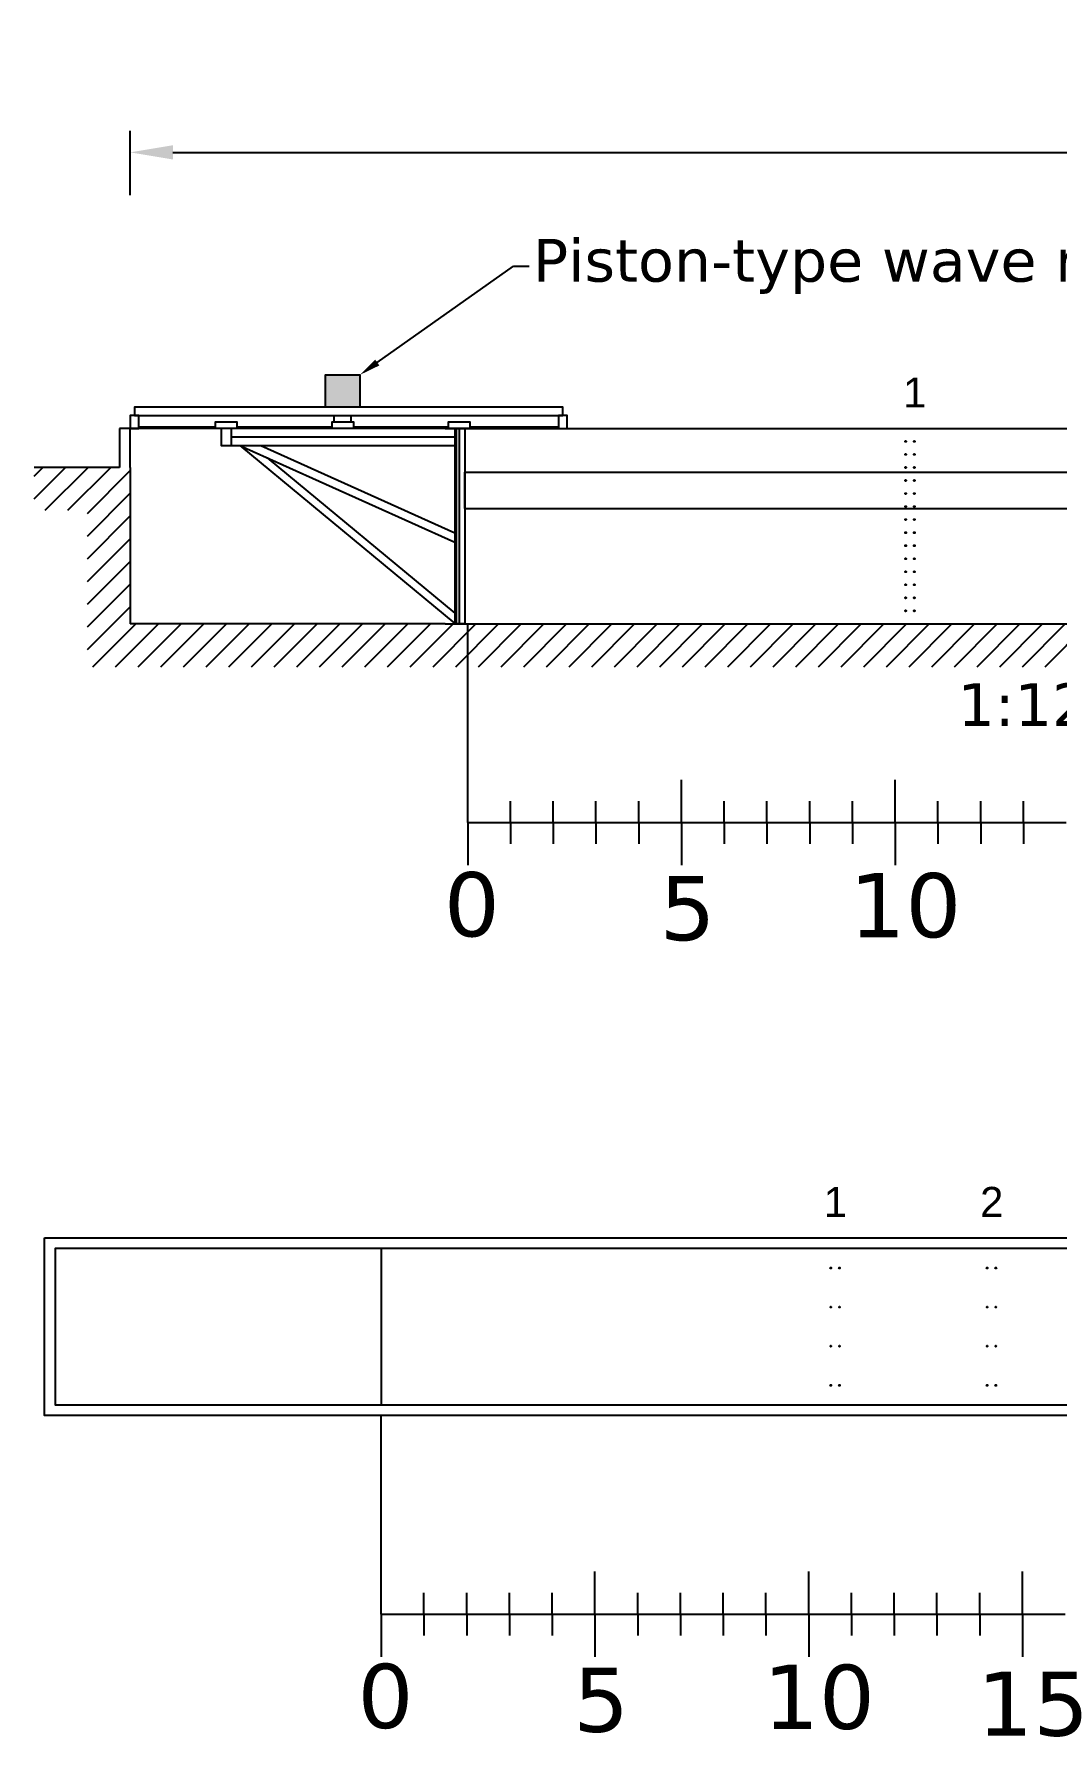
# Model space of a CAD drawing. Header units: feet. Extents: x 0 to 695, y -979 to -294.
# Drawn here: x 3.19 to 27.12, y -377.72 to -337.9 of the extents above; entities that cross this region are included whole.
import ezdxf
from ezdxf import colors
from ezdxf.entities.mleader import LeaderData, LeaderLine
from ezdxf.math import Vec2, Vec3

# ---------------------------------------------------------------- set-up
doc = ezdxf.new("R2010")
doc.units = ezdxf.units.FT
doc.header["$MEASUREMENT"] = 0
doc.header["$PDMODE"] = 35
for name, color, linetype in [('0.5 m slice', 1, 'Continuous'), ('ATM Mangroves', 3, 'Continuous'), ('Max Crest Water Height', 130, 'Continuous'), ('Max Water Level', 210, 'Continuous'), ('No of Bays', 2, 'Continuous')]:
    doc.layers.add(name, color=color, linetype=linetype)
doc.styles.get("Standard").update_dxf_attribs({"font": 'verdana.ttf'})
doc.dimstyles.new('Meters', dxfattribs={"dimscale": 0.25, "dimtxt": 1, "dimasz": 0.18, "dimexe": 0.178, "dimexo": 0.0625, "dimgap": 0.09, "dimtad": 0, "dimtih": 1, "dimtoh": 1, "dimzin": 0, "dimdsep": 46, "dimtxsty": 'Standard', "dimcen": 0.09, "dimazin": 0, "dimtfac": 1, "dimtofl": 0, "dimtmove": 0, "dimatfit": 3, "dimfxl": 0.5, "dimfxlon": 1, "dimtolj": 1, "dimtzin": 0, "dimarcsym": 0})
pattern_1 = [(45, (0.40018, 63.69067), (-0.26516504, 0.26516504), [])]

# ---------------------------------------------------------------- blocks, each defined once
blk = doc.blocks.new('*D110')
at = {"color": 0, "lineweight": -2, "transparency": 16777216}
for p, q in [((5.44, -341.666), (5.44, -340.166)), ((109.843, -341.666), (109.843, -340.166)), ((6.44, -340.666), (50.787, -340.666)), ((108.843, -340.666), (67.289, -340.666))]:
    blk.add_line(p, q, dxfattribs=at)
at = {"color": 0, "transparency": 16777216}
for points in [[(6.44, -340.499), (6.44, -340.833), (5.44, -340.666)], [(108.843, -340.499), (108.843, -340.833), (109.843, -340.666)]]:
    blk.add_solid(points, dxfattribs=at)
at = {"layer": 'Defpoints', "color": 0, "transparency": 16777216}
for p in [(109.843, -340.666), (5.44, -347.121), (109.843, -347.121)]:
    blk.add_point(p, dxfattribs=at)
at = {"color": 0, "transparency": 16777216, "insert": (59.038, -340.666), "char_height": 0.875, "attachment_point": 5}
blk.add_mtext('\\A1;{\\H1.71429x;104 m (341 ft)}', dxfattribs=at)

msp = doc.modelspace()

# ---------------------------------------------------------------- hatches: boundary and pattern name
at = {"transparency": 33554687}
h = msp.add_hatch(color=256, dxfattribs=at)
h.dxf.hatch_style = 1
h.paths.add_polyline_path([(10.812, -346.621), (10.012, -346.621), (10.012, -345.871), (10.812, -345.871)])
h = msp.add_hatch(dxfattribs=at)
h.set_pattern_fill('ANSI31', color=256, scale=3)
h.set_pattern_definition(pattern_1)
h.paths.add_polyline_path([(5.19, -348.035), (3.19, -348.035), (3.19, -349.035), (4.44, -349.035), (4.44, -351.693), (4.44, -352.693), (5.44, -352.693), (5.44, -351.693), (5.44, -348.035)])
h = msp.add_hatch(dxfattribs=at)
h.set_pattern_fill('ANSI31', color=256, scale=3)
h.set_pattern_definition(pattern_1)
h.paths.add_polyline_path([(12.81, -351.693), (5.44, -351.693), (5.44, -352.693), (100.491, -352.693), (101.491, -352.693), (101.491, -349.035), (109.608, -349.035), (109.608, -348.035), (100.7, -348.035), (100.7, -351.693), (13.064, -351.693)])

# ---------------------------------------------------------------- linework, layer by layer
for p, q in [((10.212, -346.971), (10.212, -346.821)), ((10.612, -346.971), (10.612, -346.821)), ((5.44, -347.121), (5.19, -347.121)), ((5.19, -347.121), (5.19, -348.035)), ((5.44, -348.035), (5.44, -347.121)), ((12.81, -347.121), (5.44, -347.121)), ((5.64, -347.081), (7.435, -347.081)), ((7.935, -347.081), (10.162, -347.081)), ((10.662, -347.081), (12.888, -347.081)), ((12.81, -347.121), (13.064, -347.121)), ((13.035, -347.121), (13.035, -351.683)), ((13.064, -347.121), (100.491, -347.121)), ((13.064, -347.121), (13.064, -351.683)), ((13.064, -347.121), (13.064, -351.683)), ((13.138, -347.121), (13.138, -351.683)), ((13.265, -347.121), (13.265, -351.693)), ((13.388, -347.081), (15.462, -347.081)), ((7.806, -347.321), (13.035, -347.321)), ((7.806, -347.521), (13.035, -347.521)), ((8.006, -347.521), (13.035, -349.783)), ((8.006, -347.521), (13.035, -351.683)), ((8.494, -347.521), (13.035, -349.564)), ((8.644, -347.808), (13.035, -351.445)), ((5.19, -348.035), (3.19, -348.035)), ((5.44, -348.035), (5.44, -351.693)), ((12.81, -351.693), (5.44, -351.693)), ((12.81, -351.693), (13.064, -351.693)), ((13.035, -351.683), (13.265, -351.683)), ((13.064, -351.693), (100.491, -351.693)), ((23.682, -351.693), (100.7, -351.693)), ((11.312, -366.297), (11.312, -369.955))]:
    msp.add_line(p, q, dxfattribs=at)
at = {"color": 0, "transparency": 33554687}
for p, q in [((13.335, -356.338), (13.335, -351.693)), ((18.335, -356.338), (18.335, -355.338)), ((23.335, -356.338), (23.335, -355.338)), ((14.335, -356.338), (14.335, -355.838)), ((15.335, -356.338), (15.335, -355.838)), ((16.335, -356.338), (16.335, -355.838)), ((17.335, -356.338), (17.335, -355.838)), ((19.335, -356.338), (19.335, -355.838)), ((20.335, -356.338), (20.335, -355.838)), ((21.335, -356.338), (21.335, -355.838)), ((22.335, -356.338), (22.335, -355.838)), ((24.335, -356.338), (24.335, -355.838)), ((25.335, -356.338), (25.335, -355.838)), ((26.335, -356.338), (26.335, -355.838)), ((13.335, -356.338), (14.335, -356.338)), ((13.335, -356.338), (13.335, -357.338)), ((14.335, -356.338), (14.335, -356.838)), ((14.335, -356.338), (15.335, -356.338)), ((15.335, -356.338), (15.335, -356.838)), ((15.335, -356.338), (16.335, -356.338)), ((16.335, -356.338), (16.335, -356.838)), ((16.335, -356.338), (17.335, -356.338)), ((17.335, -356.338), (17.335, -356.838)), ((17.335, -356.338), (18.335, -356.338)), ((18.335, -356.338), (19.335, -356.338)), ((18.335, -356.338), (18.335, -357.338)), ((19.335, -356.338), (19.335, -356.838)), ((19.335, -356.338), (20.335, -356.338)), ((20.335, -356.338), (20.335, -356.838)), ((20.335, -356.338), (21.335, -356.338)), ((21.335, -356.338), (21.335, -356.838)), ((21.335, -356.338), (22.335, -356.338)), ((22.335, -356.338), (22.335, -356.838)), ((22.335, -356.338), (23.335, -356.338)), ((23.335, -356.338), (24.335, -356.338)), ((23.335, -356.338), (23.335, -357.338)), ((24.335, -356.338), (24.335, -356.838)), ((24.335, -356.338), (25.335, -356.338)), ((25.335, -356.338), (25.335, -356.838)), ((25.335, -356.338), (26.335, -356.338)), ((26.335, -356.338), (26.335, -356.838)), ((26.335, -356.338), (27.335, -356.338)), ((11.312, -374.85), (11.312, -370.205)), ((16.312, -374.85), (16.312, -373.85)), ((21.312, -374.85), (21.312, -373.85)), ((26.312, -374.85), (26.312, -373.85)), ((12.312, -374.85), (12.312, -374.35)), ((13.312, -374.85), (13.312, -374.35)), ((14.312, -374.85), (14.312, -374.35)), ((15.312, -374.85), (15.312, -374.35)), ((17.312, -374.85), (17.312, -374.35)), ((18.312, -374.85), (18.312, -374.35)), ((19.312, -374.85), (19.312, -374.35)), ((20.312, -374.85), (20.312, -374.35)), ((22.312, -374.85), (22.312, -374.35)), ((23.312, -374.85), (23.312, -374.35)), ((24.312, -374.85), (24.312, -374.35)), ((25.312, -374.85), (25.312, -374.35)), ((11.312, -374.85), (12.312, -374.85)), ((11.312, -374.85), (11.312, -375.85)), ((12.312, -374.85), (12.312, -375.35)), ((12.312, -374.85), (13.312, -374.85)), ((13.312, -374.85), (13.312, -375.35)), ((13.312, -374.85), (14.312, -374.85)), ((14.312, -374.85), (14.312, -375.35)), ((14.312, -374.85), (15.312, -374.85)), ((15.312, -374.85), (15.312, -375.35)), ((15.312, -374.85), (16.312, -374.85)), ((16.312, -374.85), (17.312, -374.85)), ((16.312, -374.85), (16.312, -375.85)), ((17.312, -374.85), (17.312, -375.35)), ((17.312, -374.85), (18.312, -374.85)), ((18.312, -374.85), (18.312, -375.35)), ((18.312, -374.85), (19.312, -374.85)), ((19.312, -374.85), (19.312, -375.35)), ((19.312, -374.85), (20.312, -374.85)), ((20.312, -374.85), (20.312, -375.35)), ((20.312, -374.85), (21.312, -374.85)), ((21.312, -374.85), (22.312, -374.85)), ((21.312, -374.85), (21.312, -375.85)), ((22.312, -374.85), (22.312, -375.35)), ((22.312, -374.85), (23.312, -374.85)), ((23.312, -374.85), (23.312, -375.35)), ((23.312, -374.85), (24.312, -374.85)), ((24.312, -374.85), (24.312, -375.35)), ((24.312, -374.85), (25.312, -374.85)), ((25.312, -374.85), (25.312, -375.35)), ((25.312, -374.85), (26.312, -374.85)), ((26.312, -374.85), (26.312, -375.85)), ((26.312, -374.85), (27.312, -374.85))]:
    msp.add_line(p, q, dxfattribs=at)
at = {"transparency": 33554687}
for points in [[(10.812, -346.621), (10.012, -346.621), (10.012, -345.871), (10.812, -345.871)], [(5.44, -347.121), (5.64, -347.121), (5.64, -346.821), (5.44, -346.821)], [(5.54, -346.821), (15.562, -346.821), (15.562, -346.621), (5.54, -346.621)], [(15.462, -347.121), (15.662, -347.121), (15.662, -346.821), (15.462, -346.821)], [(7.935, -347.121), (7.435, -347.121), (7.435, -346.971), (7.935, -346.971)], [(7.806, -347.121), (7.564, -347.121), (7.564, -347.521), (7.806, -347.521)], [(10.662, -347.121), (10.162, -347.121), (10.162, -346.971), (10.662, -346.971)], [(13.388, -347.121), (12.888, -347.121), (12.888, -346.971), (13.388, -346.971)], [(3.438, -366.047), (108.341, -366.047), (108.341, -370.205), (3.438, -370.205)], [(108.091, -366.297), (3.688, -366.297), (3.688, -369.955), (108.091, -369.955)]]:
    msp.add_lwpolyline(points, close=True, dxfattribs=at)
at = {"color": 0, "transparency": 33554687}
for centre in [(23.58, -347.426), (23.783, -347.426)]:
    msp.add_circle(centre, 0.0127, dxfattribs=at)
at = {"transparency": 33554687}
for centre in [(23.58, -347.73), (23.58, -348.035), (23.783, -347.73), (23.783, -348.035), (23.58, -348.34), (23.783, -348.34), (23.58, -348.645), (23.783, -348.645), (23.58, -348.95), (23.783, -348.95), (23.58, -349.254), (23.58, -349.559), (23.783, -349.254), (23.783, -349.559), (23.58, -349.864), (23.783, -349.864), (23.58, -350.169), (23.783, -350.169), (23.58, -350.474), (23.58, -350.778), (23.783, -350.474), (23.783, -350.778), (23.58, -351.083), (23.783, -351.083), (23.58, -351.388), (23.783, -351.388), (21.828, -366.754), (22.031, -366.754), (25.485, -366.754), (25.689, -366.754), (21.828, -367.669), (22.031, -367.669), (25.485, -367.669), (25.689, -367.669), (21.828, -368.583), (22.031, -368.583), (25.485, -368.583), (25.689, -368.583), (21.828, -369.497), (22.031, -369.497), (25.485, -369.497), (25.689, -369.497)]:
    msp.add_circle(centre, 0.0127, dxfattribs=at)
at = {"layer": 'ATM Mangroves', "color": 7, "transparency": 33554687}
msp.add_line((13.265, -348.993), (13.265, -348.143), dxfattribs=at)
at = {"layer": 'Max Crest Water Height', "color": 7, "transparency": 33554687}
msp.add_line((13.265, -348.143), (100.7, -348.143), dxfattribs=at)
at = {"layer": 'Max Water Level', "transparency": 33554687}
msp.add_line((13.265, -348.993), (96.458, -348.993), dxfattribs=at)

# ---------------------------------------------------------------- texts
at = {"layer": '0.5 m slice', "color": 1, "transparency": 33554687, "char_height": 1.5, "attachment_point": 1}
for s, width, insert in [('{\\C0;0 }', 4.15825, (12.779, -357.498)), ('{\\C0;10}', 2.95774, (22.265, -357.519)), ('{\\C0;5}', 2.95774, (17.824, -357.588)), ('{\\C0;0 }', 4.15825, (10.757, -376.01)), ('{\\C0;5}', 2.95774, (15.801, -376.1)), ('{\\C0;10}', 2.95774, (20.243, -376.031)), ('{\\C0;15}', 2.95774, (25.253, -376.191))]:
    msp.add_mtext_dynamic_manual_height_columns(s, width=width, gutter_width=9.726, heights=[0], dxfattribs=dict(at, insert=insert))
at = {"layer": 'No of Bays', "color": 0, "transparency": 33554687, "char_height": 3.5, "width": 19.93909, "attachment_point": 1}
for s, insert in [('{\\f@Arial Unicode MS|b0|i0|c0|p34;\\H0.2x;1}', (23.518, -345.932)), ('{\\f@Arial Unicode MS|b0|i0|c0|p34;\\H0.2x;1}', (21.665, -364.858)), ('{\\f@Arial Unicode MS|b0|i0|c0|p34;\\H0.2x;2}', (25.322, -364.858))]:
    msp.add_mtext(s, dxfattribs=dict(at, insert=insert))

# ---------------------------------------------------------------- dimensions: what is measured, and where the dimension line sits
at = {"transparency": 33554687}
dim = msp.add_linear_dim(base=(109.843, -340.666), p1=(5.44, -347.121), p2=(109.843, -347.121), text='{\\H1.71429x;<> (341 ft)}', dimstyle='Meters', override={"dimtxt": 3.5, "dimasz": 4, "dimexe": 2, "dimgap": 3, "dimdec": 0, "dimpost": ' m', "dimfxl": 4}, dxfattribs=at)
dim.commit()
dim.dimension.update_dxf_attribs({"geometry": '*D110', "text_midpoint": (59.038, -340.666), "dimtype": 160})

# ---------------------------------------------------------------- leaders
ml = msp.add_multileader_mtext('Standard', dxfattribs=at)
ml.set_content('Piston-type wave maker', color=256)
ml.set_leader_properties()
ml.build(insert=Vec2(0, 0))
ml.multileader.update_dxf_attribs({"dogleg_length": 0.36, "arrow_head_size": 0.5})
ctx = ml.context
ctx.base_point, ctx.char_height, ctx.arrow_head_size, ctx.landing_gap_size, ctx.plane_origin = Vec3(14.769, -343.329), 1, 0.5, 0.09, Vec3(10.812, -345.871)
notes = []
notes.append((ctx, [(0, (1, 1, 0), (14.409, -343.329), (1, 0), 0.36, [(0, [(10.812, -345.871)], 0, [])])]))
ctx.mtext.insert, ctx.mtext.flow_direction = Vec3(14.859, -342.69), 5
ml = msp.add_multileader_mtext('Standard', dxfattribs=at)
ml.set_content('1:12 Slope', color=256)
ml.set_leader_properties()
ml.build(insert=Vec2(0, 0))
ml.multileader.update_dxf_attribs({"dogleg_length": 0.36, "arrow_head_size": 0.5})
ctx = ml.context
ctx.base_point, ctx.char_height, ctx.arrow_head_size, ctx.landing_gap_size, ctx.plane_origin = Vec3(24.721, -353.719), 1, 0.5, 0.09, Vec3(49.851, -353.061)
ctx.text_align_type = 2
notes.append((ctx, [(1, (1, 1, 0), (32.567, -353.719), (-1, 0), 0.36, [(0, [(34.654, -351.236)], 0, [])])]))
ctx.mtext.insert, ctx.mtext.alignment, ctx.mtext.flow_direction = Vec3(32.117, -353.08), 3, 5
for ctx, leaders in notes:
    for number, flags, end, landing, length, lines in leaders:
        leader = LeaderData()
        leader.index, (leader.has_last_leader_line, leader.has_dogleg_vector, leader.attachment_direction) = number, flags
        leader.last_leader_point, leader.dogleg_vector, leader.dogleg_length = Vec3(end), Vec3(landing), length
        for number, points, colour, breaks in lines:
            line = LeaderLine()
            line.index, line.vertices, line.color, line.breaks = number, Vec3.list(points), colors.encode_raw_color(colour), breaks
            leader.lines.append(line)
        ctx.leaders.append(leader)

doc.saveas('drawing.dxf')
